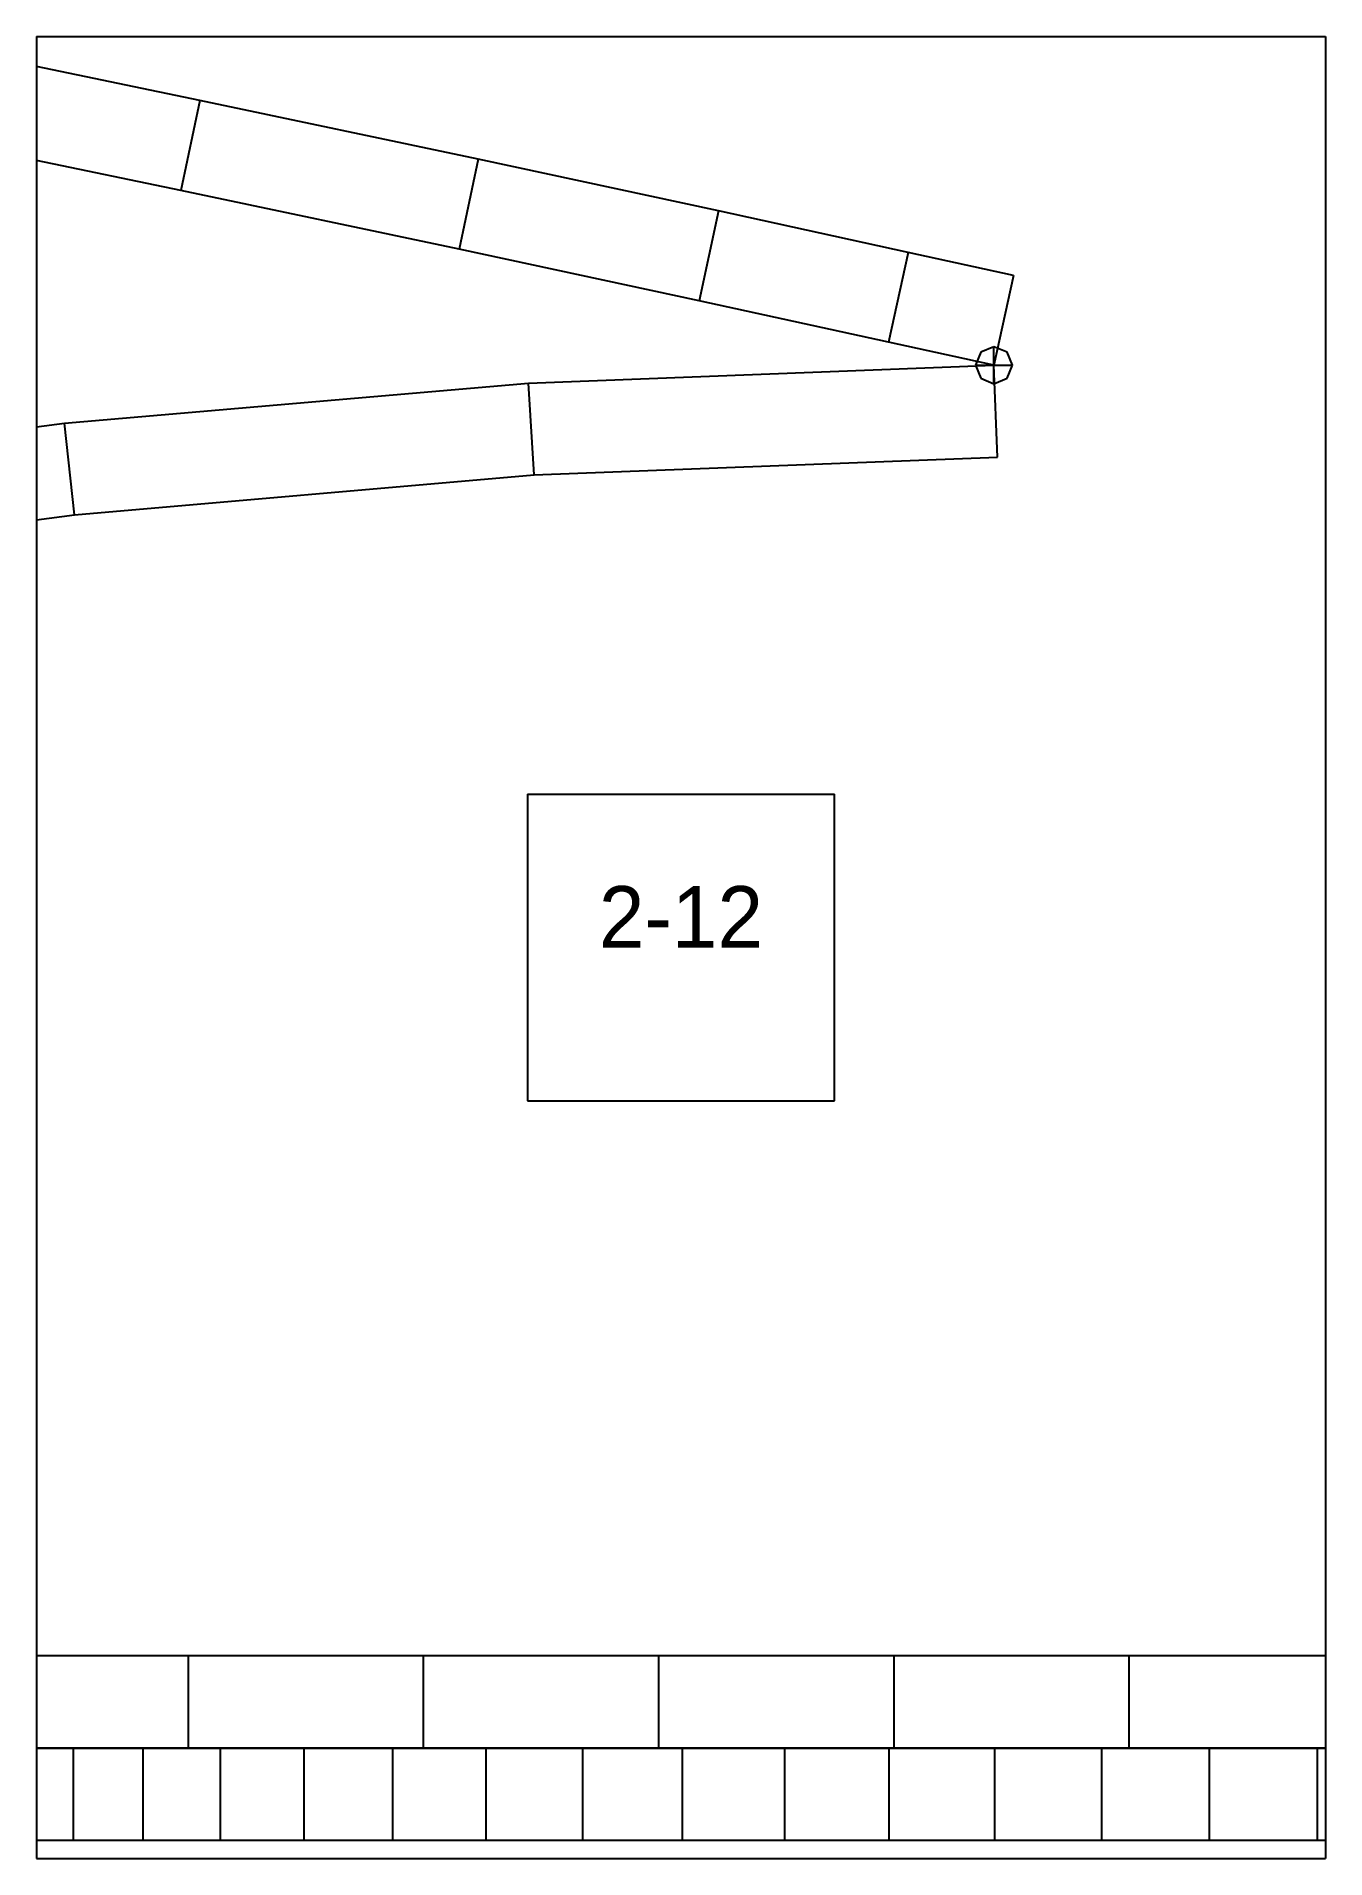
# Paper-space layout 'Plan 2-12' of a CAD drawing. Header units: metres, sheet in millimetres. Extents: x 0 to 210, y 0 to 297.
# The model-space entities are those that its viewports show. They can reach past a viewport. Long polylines and large blocks are cut down to what shows.
import ezdxf
from ezdxf.enums import TextEntityAlignment as Align

# ---------------------------------------------------------------- set-up
doc = ezdxf.new("R2010")
doc.units = ezdxf.units.M
for name, color, linetype in [('default', 7, 'Continuous'), ('TEXTLAYER', 7, 'Continuous'), ('VIEWPORTS', 7, 'Continuous')]:
    doc.layers.add(name, color=color, linetype=linetype)

msp = doc.modelspace()

# ---------------------------------------------------------------- linework, layer by layer
at = {"color": 9}
for p, q in [((2310, 0), (2310, -297)), ((2310, 0), (2310, -297)), ((2520, 0), (2520, -297)), ((2520, 0), (2520, -297)), ((2100, -297), (2310, -297)), ((2100, -297), (2310, -297)), ((2310, -297), (2520, -297)), ((2310, -297), (2310, -594)), ((2310, -297), (2520, -297)), ((2310, -297), (2310, -594)), ((2520, -297), (2730, -297)), ((2520, -297), (2520, -594)), ((2520, -297), (2730, -297)), ((2520, -297), (2520, -594)), ((2390, -420.5), (2440, -420.5)), ((2390, -420.5), (2390, -470.5)), ((2440, -470.5), (2440, -420.5)), ((2390, -470.5), (2440, -470.5)), ((2100, -594), (2310, -594)), ((2100, -594), (2310, -594)), ((2310, -594), (2520, -594)), ((2310, -594), (2310, -891)), ((2310, -594), (2520, -594)), ((2310, -594), (2310, -891)), ((2520, -594), (2730, -594)), ((2520, -594), (2520, -891)), ((2520, -594), (2730, -594)), ((2520, -594), (2520, -891))]:
    msp.add_line(p, q, dxfattribs=at)
at = {"layer": 'default', "color": 7, "linetype": 'Continuous'}
for p, q in [((2336.6, -307.44), (2286.26, -296.96)), ((2336.6, -307.44), (2333.52, -322.12)), ((2381.97, -317.03), (2336.6, -307.44)), ((2333.52, -322.12), (2283.23, -311.65)), ((2381.97, -317.03), (2378.84, -331.7)), ((2421.12, -325.45), (2381.97, -317.03)), ((2378.84, -331.7), (2333.52, -322.12)), ((2421.12, -325.45), (2417.95, -340.11)), ((2451.99, -332.19), (2421.12, -325.45)), ((2417.95, -340.11), (2378.84, -331.7)), ((2451.99, -332.19), (2448.79, -346.84)), ((2469.19, -335.94), (2451.99, -332.19)), ((2469.19, -335.94), (2465.99, -350.6)), ((2448.79, -346.84), (2417.95, -340.11)), ((2465.99, -350.6), (2448.79, -346.84)), ((2463.87, -348.47), (2462.99, -350.6)), ((2465.99, -347.6), (2463.87, -348.47)), ((2468.11, -348.47), (2465.99, -347.6)), ((2465.99, -353.6), (2465.99, -347.6)), ((2468.99, -350.6), (2468.11, -348.47)), ((2390.17, -353.5), (2465.99, -350.6)), ((2462.99, -350.6), (2463.87, -352.72)), ((2462.99, -350.6), (2468.99, -350.6)), ((2463.87, -352.72), (2465.99, -353.6)), ((2466.56, -365.59), (2465.99, -350.6)), ((2465.99, -353.6), (2468.11, -352.72)), ((2468.11, -352.72), (2468.99, -350.6)), ((2314.57, -360.03), (2390.17, -353.5)), ((2391.1, -368.48), (2390.17, -353.5)), ((2239.38, -370.17), (2314.57, -360.03)), ((2316.22, -374.95), (2314.57, -360.03)), ((2391.1, -368.48), (2466.56, -365.59)), ((2316.22, -374.95), (2391.1, -368.48)), ((2241.74, -384.99), (2316.22, -374.95)), ((2334.69, -560.98), (2294.21, -560.98)), ((2334.69, -560.98), (2334.69, -575.98)), ((2373.01, -560.98), (2334.69, -560.98)), ((2373.01, -560.98), (2373.01, -575.98)), ((2411.33, -560.98), (2373.01, -560.98)), ((2449.65, -560.98), (2411.33, -560.98)), ((2411.33, -560.98), (2411.33, -575.98)), ((2449.65, -560.98), (2449.65, -575.98)), ((2487.98, -560.98), (2449.65, -560.98)), ((2526.3, -560.98), (2487.98, -560.98)), ((2487.98, -560.98), (2487.98, -575.98)), ((2334.69, -575.98), (2294.21, -575.98)), ((2306.24, -575.98), (2316.04, -575.98)), ((2316.04, -575.98), (2327.4, -575.98)), ((2316.04, -590.98), (2316.04, -575.98)), ((2324.13, -575.98), (2324.13, -575.98)), ((2327.4, -590.98), (2327.4, -575.98)), ((2327.4, -575.98), (2340, -575.98)), ((2373.01, -575.98), (2334.69, -575.98)), ((2340, -590.98), (2340, -575.98)), ((2340, -575.98), (2353.61, -575.98)), ((2353.61, -590.98), (2353.61, -575.98)), ((2353.61, -575.98), (2368.08, -575.98)), ((2368.08, -590.98), (2368.08, -575.98)), ((2368.08, -575.98), (2383.25, -575.98)), ((2411.33, -575.98), (2373.01, -575.98)), ((2383.25, -590.98), (2383.25, -575.98)), ((2383.25, -575.98), (2399.02, -575.98)), ((2399.02, -590.98), (2399.02, -575.98)), ((2399.02, -575.98), (2415.27, -575.98)), ((2449.65, -575.98), (2411.33, -575.98)), ((2415.27, -575.98), (2431.92, -575.98)), ((2415.27, -590.98), (2415.27, -575.98)), ((2431.92, -590.98), (2431.92, -575.98)), ((2431.92, -575.98), (2448.9, -575.98)), ((2448.9, -590.98), (2448.9, -575.98)), ((2448.9, -575.98), (2466.14, -575.98)), ((2487.98, -575.98), (2449.65, -575.98)), ((2466.14, -590.98), (2466.14, -575.98)), ((2466.14, -575.98), (2483.55, -575.98)), ((2483.55, -590.98), (2483.55, -575.98)), ((2483.55, -575.98), (2501.1, -575.98)), ((2526.3, -575.98), (2487.98, -575.98)), ((2497.71, -575.98), (2497.71, -575.98)), ((2501.1, -575.98), (2518.7, -575.98)), ((2501.1, -590.98), (2501.1, -575.98)), ((2518.7, -590.98), (2518.7, -575.98)), ((2518.7, -575.98), (2536.33, -575.98)), ((2306.24, -590.98), (2316.04, -590.98)), ((2316.04, -590.98), (2327.4, -590.98)), ((2327.4, -590.98), (2340, -590.98)), ((2340, -590.98), (2353.61, -590.98)), ((2353.61, -590.98), (2368.08, -590.98)), ((2368.08, -590.98), (2383.25, -590.98)), ((2383.25, -590.98), (2399.02, -590.98)), ((2399.02, -590.98), (2415.27, -590.98)), ((2415.27, -590.98), (2431.92, -590.98)), ((2431.92, -590.98), (2448.9, -590.98)), ((2448.9, -590.98), (2466.14, -590.98)), ((2466.14, -590.98), (2483.55, -590.98)), ((2483.55, -590.98), (2501.1, -590.98)), ((2501.1, -590.98), (2518.7, -590.98)), ((2518.7, -590.98), (2536.33, -590.98))]:
    msp.add_line(p, q, dxfattribs=at)

# ---------------------------------------------------------------- texts
at = {"layer": 'TEXTLAYER', "color": 1}
msp.add_text('2-12', height=10, dxfattribs=at).set_placement((2415, -445.5), align=Align.CENTER)

psp = doc.layouts.new('Plan 2-12')

# ---------------------------------------------------------------- viewports
at = {"layer": 'VIEWPORTS'}
psp.add_viewport(center=(105, 148.5), size=(210, 297), view_center_point=(2415, -445.5), view_height=297, dxfattribs=at)

doc.saveas('drawing.dxf')
